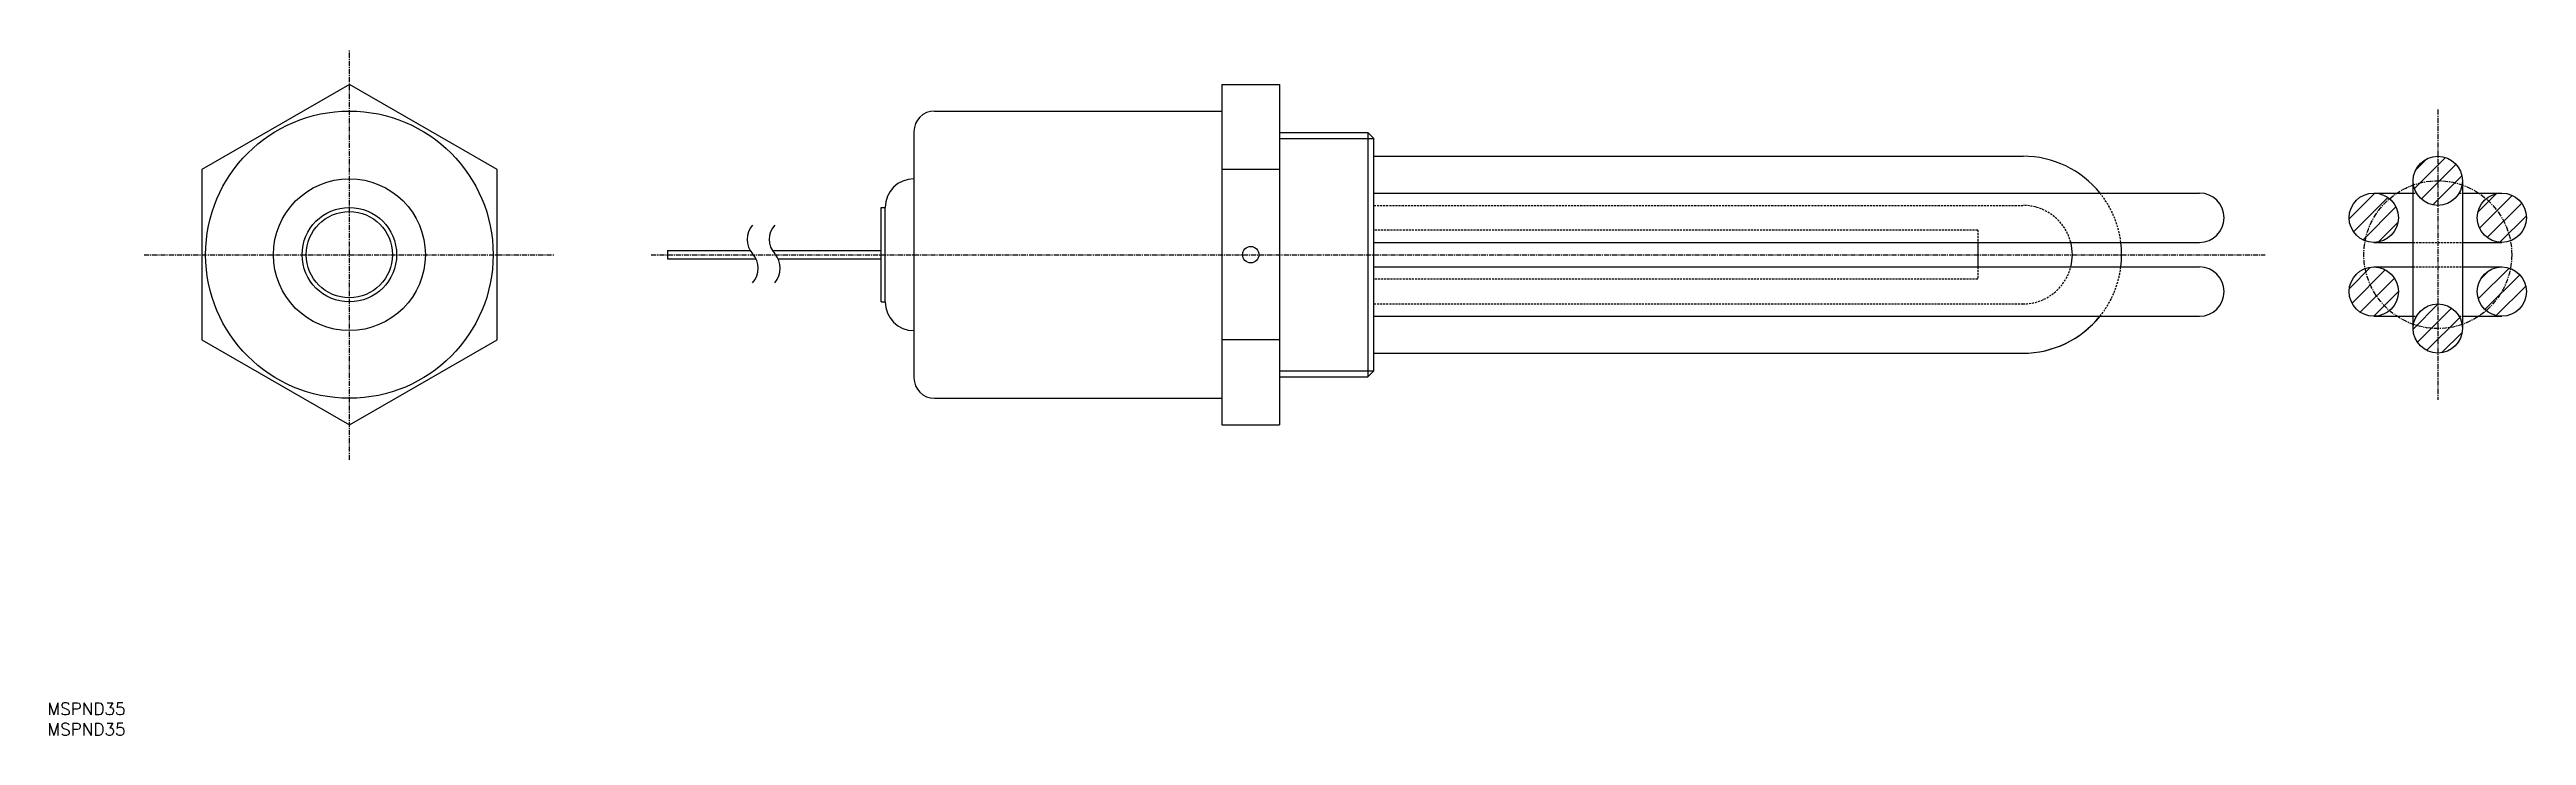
# Model space of a CAD drawing. Extents: x 1 to 604, y 0 to 167.
import ezdxf

# ---------------------------------------------------------------- set-up
doc = ezdxf.new("R2010")
doc.units = 0
doc.linetypes.add('CENTER', pattern=[2, 1.25, -0.25, 0.25, -0.25])
doc.linetypes.add('DASHED', pattern=[0.75, 0.5, -0.25])
doc.layers.get('0').update_dxf_attribs({"linetype": 'CONTINUOUS'})
doc.layers.add('CENTER', color=1, linetype='CENTER')
doc.styles.get("Standard").update_dxf_attribs({"font": 'txt.shx'})

# ---------------------------------------------------------------- blocks, each defined once
blk = doc.blocks.new('*U8')
at = {"color": 7, "linetype": 'CONTINUOUS'}
blk.add_text('MSPND35', height=3, dxfattribs=at).set_placement((0, 0))
blk = doc.blocks.new('*U9')
at = {"color": 7, "linetype": 'CONTINUOUS'}
blk.add_text('MSPND35', height=3, dxfattribs=at).set_placement((0, 5))

msp = doc.modelspace()

# ---------------------------------------------------------------- linework, layer by layer
at = {"color": 7, "linetype": 'CONTINUOUS'}
for p, q in [((73.52, 158.67), (37.57, 137.92)), ((109.47, 137.92), (73.52, 158.67)), ((285.98, 158.67), (299.98, 158.67)), ((285.98, 158.67), (285.98, 75.67)), ((299.98, 158.67), (299.98, 75.67)), ((215.98, 152.17), (285.98, 152.17)), ((210.98, 147.17), (210.98, 87.17)), ((299.98, 146.97), (321.48, 146.97)), ((321.48, 146.97), (322.98, 145.47)), ((321.48, 146.97), (321.48, 87.37)), ((322.98, 88.87), (322.98, 145.47)), ((322.98, 141.17), (481.03, 141.17)), ((480.39, 141.17), (481.03, 141.17)), ((37.57, 137.92), (37.57, 96.42)), ((109.47, 96.42), (109.47, 137.92)), ((299.98, 137.92), (285.98, 137.92)), ((576.01, 99.17), (576.01, 135.17)), ((588.01, 135.17), (588.01, 99.17)), ((202.98, 128.67), (203.98, 128.67)), ((202.98, 105.67), (202.98, 128.67)), ((203.98, 105.67), (203.98, 128.67)), ((322.98, 132.17), (523.98, 132.17)), ((566.42, 132.17), (576.01, 132.17)), ((588.01, 132.17), (597.6, 132.17)), ((150.98, 118.17), (171.11, 118.17)), ((150.98, 118.17), (150.98, 116.17)), ((150.98, 116.17), (172.51, 116.17)), ((176.51, 118.17), (202.98, 118.17)), ((177.9, 116.17), (202.98, 116.17)), ((322.98, 120.17), (523.98, 120.17)), ((469.98, 120.17), (469.98, 114.17)), ((566.42, 120.17), (576.01, 120.17)), ((588.01, 120.17), (597.6, 120.17)), ((322.98, 114.17), (523.98, 114.17)), ((566.42, 114.17), (576.01, 114.17)), ((588.01, 114.17), (597.6, 114.17)), ((202.98, 105.67), (203.98, 105.67)), ((322.98, 102.17), (523.98, 102.17)), ((566.42, 102.17), (576.01, 102.17)), ((588.01, 102.17), (597.6, 102.17)), ((37.57, 96.42), (73.52, 75.67)), ((73.52, 75.67), (109.47, 96.42)), ((299.98, 96.42), (285.98, 96.42)), ((322.98, 93.17), (481.03, 93.17)), ((299.98, 87.37), (321.48, 87.37)), ((321.48, 87.37), (322.98, 88.87)), ((215.98, 82.17), (285.98, 82.17)), ((285.98, 75.67), (299.98, 75.67))]:
    msp.add_line(p, q, dxfattribs=at)
at = {"color": 3, "linetype": 'CONTINUOUS'}
for p, q in [((299.98, 145.47), (322.98, 145.47)), ((576.31, 133.28), (583.89, 140.87)), ((576.65, 137.86), (579.31, 140.53)), ((577.99, 130.72), (586.46, 139.19)), ((580.8, 129.29), (587.89, 136.37)), ((560.43, 125.88), (566.7, 132.16)), ((561.51, 122.72), (569.86, 131.08)), ((563.8, 120.77), (571.82, 128.79)), ((591.75, 127.51), (596.26, 132.02)), ((592.14, 123.66), (600.1, 131.62)), ((594.05, 121.33), (602.44, 129.71)), ((567.54, 120.28), (572.31, 125.04)), ((597.15, 120.19), (603.58, 126.61)), ((560.47, 108.96), (565.63, 114.12)), ((561.12, 105.36), (569.23, 113.47)), ((563.14, 103.14), (571.44, 111.45)), ((591.86, 106.41), (599.36, 113.9)), ((592.43, 111.22), (594.55, 113.34)), ((593.49, 103.79), (601.97, 112.28)), ((596.26, 102.32), (603.44, 109.51)), ((566.41, 102.17), (572.42, 108.18)), ((576.01, 99.04), (582.13, 105.17)), ((577.03, 95.82), (585.36, 104.15)), ((579.28, 93.83), (587.35, 101.9)), ((582.94, 93.24), (587.93, 98.24)), ((299.98, 88.87), (322.98, 88.87))]:
    msp.add_line(p, q, dxfattribs=at)
at = {"color": 3, "linetype": 'DASHED'}
for p, q in [((322.98, 129.17), (481.03, 129.17)), ((576.01, 132.17), (576.81, 132.17)), ((587.2, 132.17), (588.01, 132.17)), ((469.98, 123.17), (322.98, 123.17)), ((469.98, 123.17), (469.98, 120.17)), ((576.01, 120.17), (588.01, 120.17)), ((469.98, 111.17), (322.98, 111.17)), ((469.98, 114.17), (469.98, 111.17)), ((576.01, 114.17), (588.01, 114.17)), ((322.98, 105.17), (481.03, 105.17)), ((576.01, 102.17), (576.81, 102.17)), ((587.2, 102.17), (588.01, 102.17))]:
    msp.add_line(p, q, dxfattribs=at)
at = {"color": 7, "linetype": 'CONTINUOUS'}
for centre, radius in [((73.52, 117.17), 35), ((582.01, 135.17), 6), ((73.52, 117.17), 18.5), ((73.52, 117.17), 11.5), ((73.52, 117.17), 10.5), ((566.42, 126.17), 6), ((597.6, 126.17), 6), ((292.98, 117.17), 2), ((566.42, 108.17), 6), ((597.6, 108.17), 6), ((582.01, 99.17), 6)]:
    msp.add_circle(centre, radius, dxfattribs=at)
for centre, radius, start, end in [((215.98, 147.17), 5, 90, 180), ((481.03, 117.17), 24, 38.6822, 90), ((210.98, 128.67), 7, 90, 180), ((523.98, 126.17), 6, 270, 90), ((175.63, 120.88), 5.27, 138.19, 221.81), ((181.02, 120.88), 5.27, 138.19, 221.81), ((167.78, 113.86), 5.27, 318.19, 41.81), ((173.17, 113.86), 5.27, 318.19, 41.81), ((481.03, 117.17), 12, 345.522, 14.478), ((481.03, 117.17), 24, 352.819, 7.181), ((523.98, 108.17), 6, 270, 90), ((210.98, 105.67), 7, 180, 270), ((480.98, 117.17), 24, 270, 321.318), ((481.03, 117.17), 24, 270, 321.318), ((215.98, 87.17), 5, 180, 270)]:
    msp.add_arc(centre, radius, start, end, dxfattribs=at)
at = {"color": 3, "linetype": 'DASHED'}
for radius, start, end in [(12, 14.4775, 90), (24, 7.18076, 38.6822), (12, 270, 345.522), (24, 321.318, 352.819)]:
    msp.add_arc((481.03, 117.17), radius, start, end, dxfattribs=at)
at = {"layer": 'CENTER', "color": 1, "linetype": 'CENTER'}
for p, q in [((73.52, 67.17), (73.52, 167.17)), ((582.01, 152.54), (582.01, 81.79)), ((23.52, 117.17), (123.52, 117.17)), ((147, 117.17), (539.98, 117.17))]:
    msp.add_line(p, q, dxfattribs=at)
msp.add_circle((582.01, 117.17), 18, dxfattribs=at)

# ---------------------------------------------------------------- block references
at = {"color": 7, "linetype": 'CONTINUOUS'}
for name in ['*U9', '*U8']:
    msp.add_blockref(name, (0, 0), dxfattribs=at)

doc.saveas('drawing.dxf')
